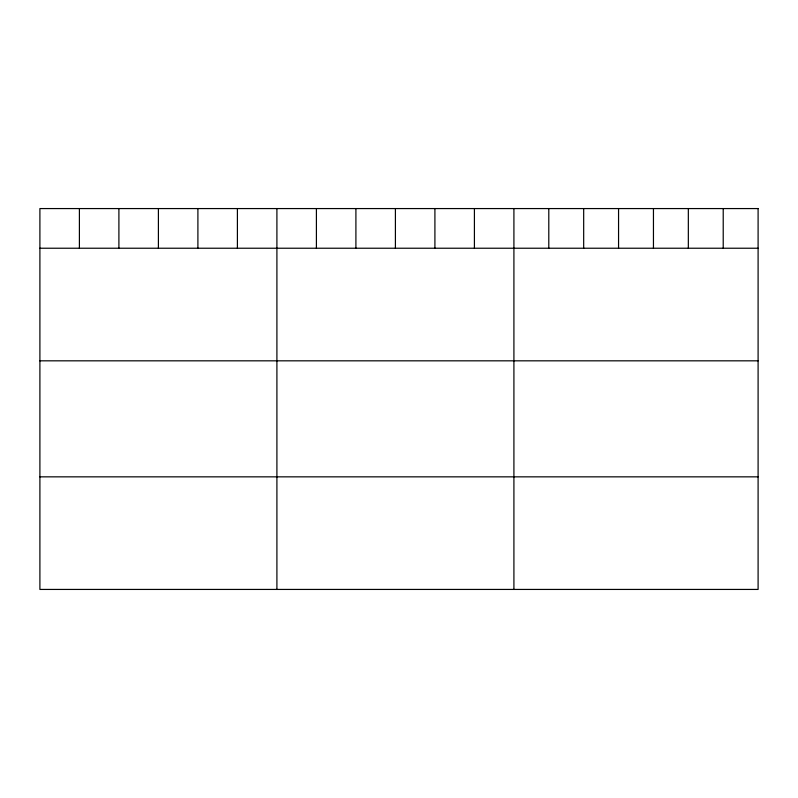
<?xml version="1.0" encoding="UTF-8"?>
<svg xmlns="http://www.w3.org/2000/svg" width="798" height="798" viewBox="0 0 798 798"><rect width="100%" height="100%" fill="white"/><g stroke="black" fill="none" stroke-linecap="round" stroke-linejoin="round"><path stroke-width="1.2" d="M39.9 248.228L758.1 248.228M39.9 360.826L758.1 360.826M39.9 476.845L758.1 476.845M723.217 208.567L723.217 248.228M688.335 208.567L688.335 248.228M653.452 208.567L653.452 248.228M618.56 208.567L618.56 248.228M583.677 208.567L583.677 248.228M548.795 208.567L548.795 248.228M513.912 208.567L513.912 589.433M474.411 208.567L474.411 248.228M434.91 208.567L434.91 248.228M395.409 208.567L395.409 248.228M355.908 208.567L355.908 248.228M316.407 208.567L316.407 248.228M276.906 208.567L276.906 589.433M237.405 208.567L237.405 248.228M197.904 208.567L197.904 248.228M158.403 208.567L158.403 248.228M118.902 208.567L118.902 248.228M79.401 208.567L79.401 248.228M758.1 208.567L39.9 208.567L39.9 589.433L758.1 589.433L758.1 208.567"/></g></svg>
